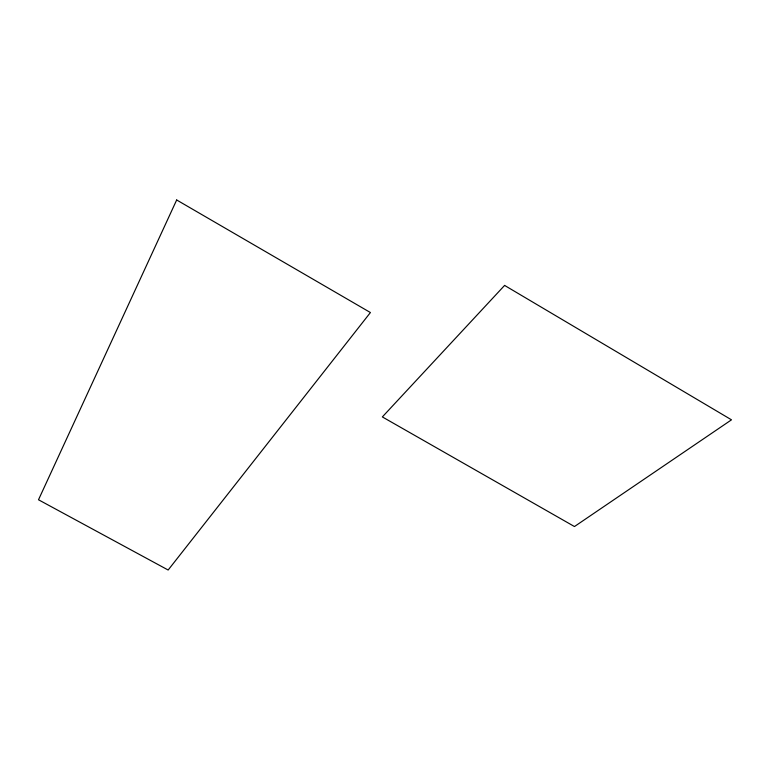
<?xml version="1.0" encoding="UTF-8"?>
<svg xmlns="http://www.w3.org/2000/svg" width="770" height="770" viewBox="0 0 770 770"><rect width="100%" height="100%" fill="white"/><g stroke="black" fill="none" stroke-linecap="round" stroke-linejoin="round"><path stroke-width="1.16" d="M176.677 199.979L38.5 499.769L168.149 570.021L370.418 312.543L176.677 199.979M504.6 285.42L382.353 416.926L574.468 526.545L731.5 419.823L504.6 285.42"/></g></svg>
